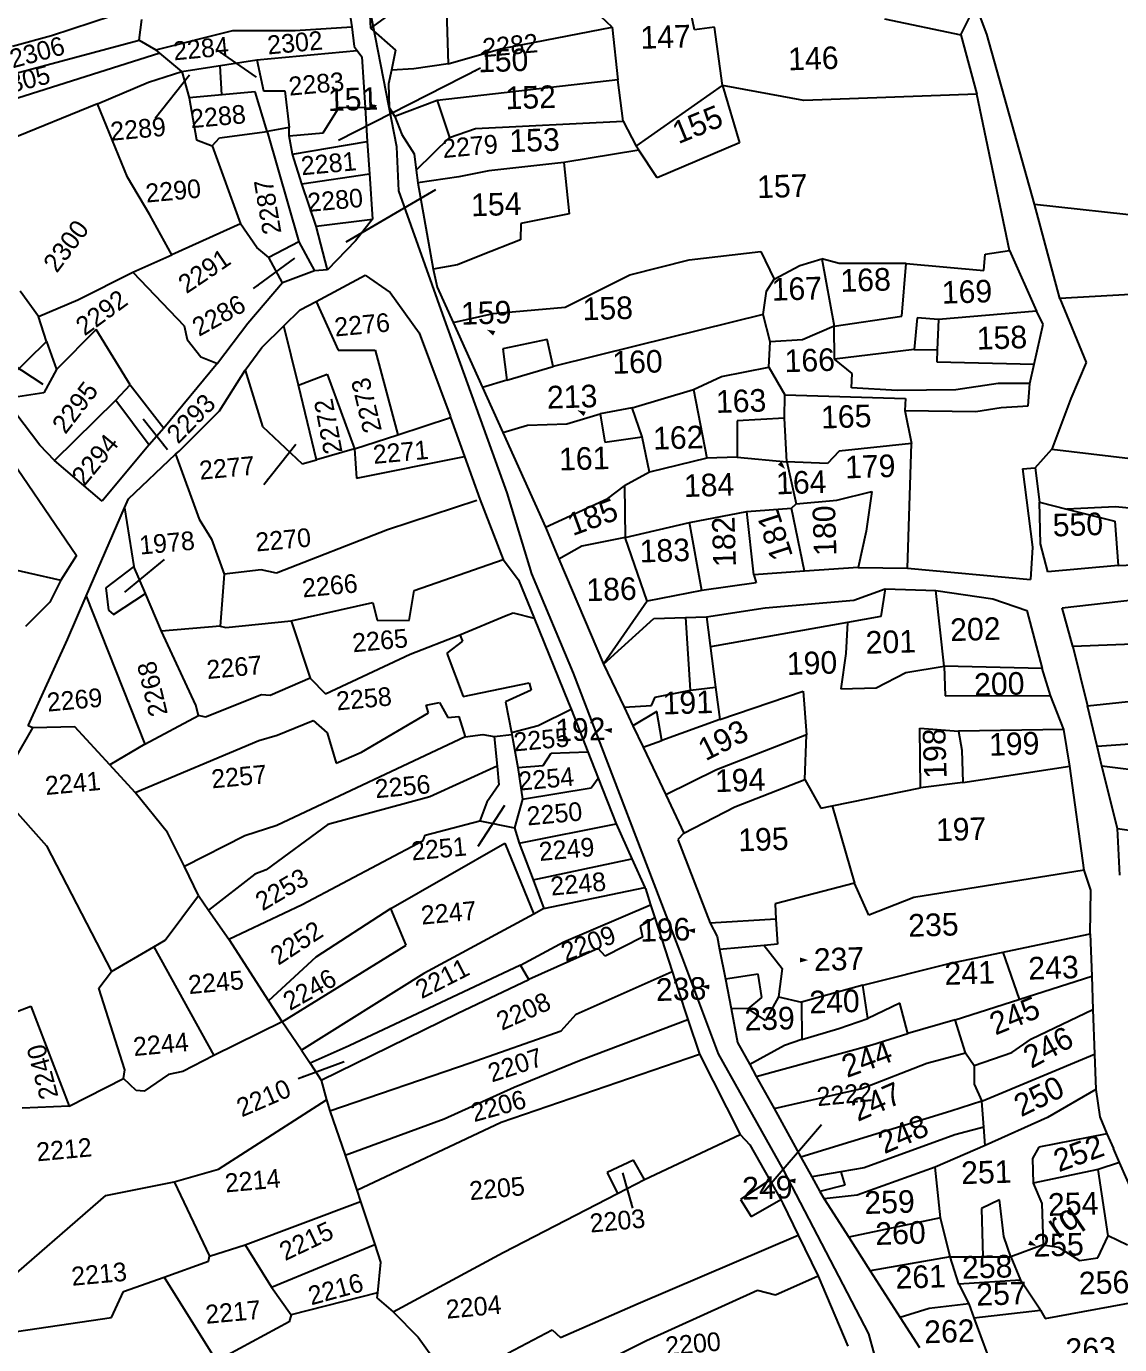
# Model space of a CAD drawing. Header units: metres. Extents: x 277585 to 230369286191, y 2057030 to 115415464409.
# Drawn here: x 278559 to 278988, y 2059135 to 2059651 of the extents above; entities that cross this region are included whole.
import ezdxf
from ezdxf.enums import TextEntityAlignment as Align

# ---------------------------------------------------------------- set-up
doc = ezdxf.new("R2010")
doc.units = ezdxf.units.M
doc.header["$MEASUREMENT"] = 0
for name, color, linetype in [('OFF', 1, 'Continuous'), ('POLY_PARCEL', 6, 'Continuous'), ('POLY_ROAD', 30, 'Continuous'), ('TEXT_MAPOUT', 7, 'Continuous'), ('TEXT_PARCEL', 7, 'Continuous'), ('V_BOUND_LINE', 7, 'Continuous')]:
    doc.layers.add(name, color=color, linetype=linetype)
doc.styles.add('TEXT_MAP', font='', dxfattribs={"height": 1.8})
doc.styles.get('TEXT_MAP').set_extended_font_data('Kruti Dev 050')
doc.dimstyles.get("Standard").update_dxf_attribs({"dimtxt": 0.18, "dimasz": 0.18, "dimexe": 0.18, "dimexo": 0.0625, "dimgap": 0.09, "dimtad": 0, "dimtih": 1, "dimtoh": 1, "dimdec": 4, "dimzin": 0, "dimdsep": 46, "dimtxsty": 'Standard', "dimcen": 0.09, "dimadec": 0, "dimazin": 0, "dimtfac": 1, "dimtdec": 4, "dimtofl": 0, "dimtmove": 0, "dimatfit": 3, "dimfxl": 1, "dimtolj": 1, "dimtzin": 0, "dimarcsym": 0})

msp = doc.modelspace()

# ---------------------------------------------------------------- hatches: boundary and pattern name
h = msp.add_hatch(color=256)
h.paths.add_polyline_path([(278695.92, 2059619.66), (278696.36, 2059620.53), (278693.1, 2059621.09)])
h.paths.add_polyline_path([(278693.1, 2059621.09), (278695.49, 2059618.8), (278695.92, 2059619.66)])
h = msp.add_hatch(color=256)
h.paths.add_polyline_path([(278742.41, 2059531.12), (278742.85, 2059531.99), (278739.58, 2059532.55)])
h.paths.add_polyline_path([(278739.58, 2059532.55), (278741.97, 2059530.26), (278742.41, 2059531.12)])
h = msp.add_hatch(color=256)
h.paths.add_polyline_path([(278777.9, 2059499.55), (278778.34, 2059500.42), (278775.07, 2059500.98)])
h.paths.add_polyline_path([(278775.07, 2059500.98), (278777.46, 2059498.69), (278777.9, 2059499.55)])
h = msp.add_hatch(color=256)
h.paths.add_polyline_path([(278854.33, 2059480.33), (278853.61, 2059479.69), (278856.45, 2059477.98)])
h.paths.add_polyline_path([(278856.45, 2059477.98), (278855.05, 2059480.98), (278854.33, 2059480.33)])
h = msp.add_hatch(color=256)
h.paths.add_polyline_path([(278788.5, 2059375.51), (278788.59, 2059376.47), (278785.35, 2059375.83)])
h.paths.add_polyline_path([(278785.35, 2059375.83), (278788.4, 2059374.54), (278788.5, 2059375.51)])
h = msp.add_hatch(color=256)
h.paths.add_polyline_path([(278821.11, 2059297.02), (278821.21, 2059297.98), (278817.96, 2059297.34)])
h.paths.add_polyline_path([(278817.96, 2059297.34), (278821.01, 2059296.06), (278821.11, 2059297.02)])
h = msp.add_hatch(color=256)
h.paths.add_polyline_path([(278862.31, 2059285.6), (278862.3, 2059284.63), (278865.48, 2059285.56)])
h.paths.add_polyline_path([(278865.48, 2059285.56), (278862.32, 2059286.57), (278862.31, 2059285.6)])
h = msp.add_hatch(color=256)
h.paths.add_polyline_path([(278826.72, 2059275.01), (278826.81, 2059275.97), (278823.56, 2059275.33)])
h.paths.add_polyline_path([(278823.56, 2059275.33), (278826.62, 2059274.05), (278826.72, 2059275.01)])
h = msp.add_hatch(color=256)
h.paths.add_polyline_path([(278860.49, 2059199.02), (278860.58, 2059199.99), (278857.33, 2059199.34)])
h.paths.add_polyline_path([(278857.33, 2059199.34), (278860.39, 2059198.06), (278860.49, 2059199.02)])
h = msp.add_hatch(color=256)
h.paths.add_polyline_path([(278952.06, 2059174.83), (278951.7, 2059173.93), (278954.99, 2059173.63)])
h.paths.add_polyline_path([(278954.99, 2059173.63), (278952.43, 2059175.72), (278952.06, 2059174.83)])

# ---------------------------------------------------------------- linework, layer by layer
at = {"layer": 'OFF'}
for p, q in [((278692.9, 2059670.88), (278693.87, 2059650.64)), ((278949.44, 2059478.05), (278954.51, 2059478.4)), ((278819.38, 2059391.33), (278817.58, 2059419.85)), ((278948.34, 2059270.22), (278941.88, 2059288.73))]:
    msp.add_line(p, q, dxfattribs=at)
at = {"layer": 'POLY_PARCEL'}
for p, q in [((278820.86, 2059650.06), (278816.76, 2059670.23)), ((278723.61, 2059661.76), (278724.37, 2059636.78)), ((278568.82, 2059647.87), (278592.81, 2059655.61)), ((278603.2, 2059645.94), (278604.26, 2059654.04)), ((278788.66, 2059651.05), (278784.17, 2059655.28)), ((278895.39, 2059654.32), (278925.36, 2059648.1)), ((278553.54, 2059643.6), (278568.82, 2059647.87)), ((278609.74, 2059642.18), (278639.97, 2059649.73)), ((278639.97, 2059649.73), (278664.34, 2059649.82)), ((278664.34, 2059649.82), (278686.54, 2059651.16)), ((278744.85, 2059642.57), (278788.66, 2059651.05)), ((278788.66, 2059651.05), (278790.88, 2059630.49)), ((278828.77, 2059651.09), (278820.86, 2059650.06)), ((278831.86, 2059628.17), (278828.77, 2059651.09)), ((278544.25, 2059630.26), (278603.2, 2059645.94)), ((278603.2, 2059645.94), (278609.74, 2059642.18)), ((278724.37, 2059636.78), (278744.85, 2059642.57)), ((278611.31, 2059640.88), (278547.68, 2059620.76)), ((278611.31, 2059640.88), (278609.74, 2059642.18)), ((278619.99, 2059633.68), (278611.31, 2059640.88)), ((278619.99, 2059633.68), (278649.41, 2059638.24)), ((278649.41, 2059638.24), (278688.68, 2059641.94)), ((278649.41, 2059638.24), (278651.99, 2059626.11)), ((278606.91, 2059629.55), (278619.99, 2059633.68)), ((278619.99, 2059633.68), (278622.77, 2059623.39)), ((278634.83, 2059635.98), (278635.45, 2059624.57)), ((278710.93, 2059634.79), (278702.09, 2059634.24)), ((278724.37, 2059636.78), (278710.93, 2059634.79)), ((278586.93, 2059621.05), (278606.91, 2059629.55)), ((278790.88, 2059630.49), (278720.05, 2059622.37)), ((278792.97, 2059614.28), (278790.88, 2059630.49)), ((278798.03, 2059604.52), (278831.86, 2059628.17)), ((278863.8, 2059622.4), (278831.86, 2059628.17)), ((278831.86, 2059628.17), (278838.5, 2059605.76)), ((278648.74, 2059625.81), (278622.77, 2059623.39)), ((278622.77, 2059623.39), (278625.76, 2059606.94)), ((278653.47, 2059610.25), (278648.74, 2059625.81)), ((278651.99, 2059626.11), (278660.36, 2059626.17)), ((278660.36, 2059626.17), (278662.06, 2059611.78)), ((278720.05, 2059622.37), (278703.47, 2059616.09)), ((278720.05, 2059622.37), (278724.86, 2059607.83)), ((278931.63, 2059624.88), (278863.8, 2059622.4)), ((278586.93, 2059621.05), (278552.22, 2059606.91)), ((278598.7, 2059592.32), (278586.93, 2059621.05)), ((278675.35, 2059609.74), (278681.69, 2059619.79)), ((278681.69, 2059619.79), (278691.81, 2059619.62)), ((278662.06, 2059611.78), (278653.47, 2059610.25)), ((278662, 2059608.5), (278662.06, 2059611.78)), ((278724.86, 2059607.83), (278735.08, 2059611.32)), ((278735.08, 2059611.32), (278792.97, 2059614.28)), ((278792.97, 2059614.28), (278798.03, 2059604.52)), ((278625.76, 2059606.94), (278631.8, 2059604.59)), ((278631.8, 2059604.59), (278634.78, 2059607.78)), ((278634.78, 2059607.78), (278653.47, 2059610.25)), ((278653.47, 2059610.25), (278665.87, 2059567.03)), ((278662, 2059608.5), (278675.35, 2059609.74)), ((278663.4, 2059601.35), (278662, 2059608.5)), ((278663.4, 2059601.35), (278692.67, 2059606.25)), ((278724.86, 2059607.83), (278711.82, 2059595.06)), ((278631.8, 2059604.59), (278643.02, 2059573.99)), ((278667.03, 2059589.69), (278663.4, 2059601.35)), ((278799.15, 2059602.84), (278769.64, 2059598.09)), ((278799.15, 2059602.84), (278798.03, 2059604.52)), ((278806.35, 2059592.07), (278799.15, 2059602.84)), ((278838.5, 2059605.76), (278806.35, 2059592.07)), ((278769.64, 2059598.09), (278740.35, 2059594.81)), ((278769.64, 2059598.09), (278771.84, 2059577.92)), ((278607.36, 2059577.49), (278598.7, 2059592.32)), ((278667.03, 2059589.69), (278693.49, 2059593.59)), ((278728.51, 2059592.47), (278712.45, 2059590.06)), ((278740.35, 2059594.81), (278728.51, 2059592.47)), ((278672.58, 2059573.11), (278667.03, 2059589.69)), ((278954.23, 2059581.73), (279056.23, 2059570.57)), ((278616.09, 2059561.93), (278607.36, 2059577.49)), ((278672.58, 2059573.11), (278694.65, 2059575.8)), ((278771.84, 2059577.92), (278752.9, 2059574.17)), ((278643.02, 2059573.99), (278616.09, 2059561.93)), ((278649.34, 2059564.76), (278643.02, 2059573.99)), ((278677.06, 2059556.04), (278672.58, 2059573.11)), ((278752.9, 2059574.17), (278752.69, 2059567.81)), ((278665.87, 2059567.03), (278654.07, 2059560.84)), ((278665.87, 2059567.03), (278671.92, 2059555.56)), ((278752.69, 2059567.81), (278737.39, 2059561.79)), ((278600.72, 2059555.05), (278616.09, 2059561.93)), ((278654.07, 2059560.84), (278649.34, 2059564.76)), ((278659.4, 2059550.94), (278654.07, 2059560.84)), ((278737.39, 2059561.79), (278727.98, 2059557.93)), ((278795.61, 2059554.05), (278818.86, 2059559.92)), ((278818.86, 2059559.92), (278846.95, 2059563.16)), ((278846.95, 2059563.16), (278852.17, 2059552.32)), ((278862.21, 2059557.67), (278870.86, 2059560.32)), ((278877.67, 2059558.54), (278870.86, 2059560.32)), ((278870.86, 2059560.32), (278875.64, 2059533.88)), ((278934.28, 2059555.8), (278934.88, 2059562.16)), ((278934.88, 2059562.16), (278944.36, 2059563.64)), ((278579.16, 2059544.31), (278600.72, 2059555.05)), ((278600.72, 2059555.05), (278620.87, 2059534.01)), ((278727.98, 2059557.93), (278718.48, 2059556.23)), ((278852.17, 2059552.32), (278862.21, 2059557.67)), ((278903.88, 2059558.55), (278877.67, 2059558.54)), ((278902.13, 2059537.86), (278903.88, 2059558.55)), ((278903.88, 2059558.55), (278934.28, 2059555.8)), ((278770.25, 2059541.42), (278795.61, 2059554.05)), ((278849.15, 2059547.63), (278852.17, 2059552.32)), ((278563.75, 2059537.78), (278556.64, 2059547.67)), ((278563.75, 2059537.78), (278579.16, 2059544.31)), ((278847.84, 2059538.47), (278849.15, 2059547.63)), ((278991.85, 2059546.37), (278964.1, 2059544.73)), ((278672.56, 2059543.63), (278681.18, 2059524.59)), ((278742.06, 2059538.92), (278770.25, 2059541.42)), ((278955.02, 2059539.76), (278916.6, 2059536.6)), ((278566.86, 2059527.89), (278563.75, 2059537.78)), ((278620.87, 2059534.01), (278622.1, 2059528.67)), ((278665.73, 2059510.79), (278659.97, 2059534.03)), ((278726.34, 2059535.35), (278742.06, 2059538.92)), ((278847.84, 2059538.47), (278798.18, 2059526.23)), ((278850.55, 2059527.84), (278847.84, 2059538.47)), ((278875.64, 2059533.88), (278863.23, 2059528.62)), ((278875.64, 2059533.88), (278902.13, 2059537.86)), ((278875.77, 2059521.07), (278875.64, 2059533.88)), ((278908.24, 2059537.14), (278907.03, 2059524.8)), ((278916.6, 2059536.6), (278908.24, 2059537.14)), ((278916.6, 2059536.6), (278916.11, 2059524.69)), ((278586.43, 2059532.62), (278570.78, 2059516.98)), ((278599.73, 2059510.94), (278586.43, 2059532.62)), ((278622.1, 2059528.67), (278627.46, 2059521.89)), ((278763.16, 2059528.73), (278745.8, 2059525.03)), ((278765.47, 2059518.09), (278763.16, 2059528.73)), ((278552.52, 2059513.82), (278566.86, 2059527.89)), ((278566.86, 2059527.89), (278570.78, 2059516.98)), ((278681.18, 2059524.59), (278695.75, 2059524.49)), ((278695.75, 2059524.49), (278704.59, 2059491.4)), ((278745.8, 2059525.03), (278747.36, 2059512.77)), ((278798.18, 2059526.23), (278765.47, 2059518.09)), ((278850.06, 2059517.9), (278850.55, 2059527.84)), ((278863.23, 2059528.62), (278850.55, 2059527.84)), ((278907.03, 2059524.8), (278875.77, 2059521.07)), ((278907.03, 2059524.8), (278916.11, 2059524.69)), ((278916.11, 2059524.69), (278915.92, 2059519.92)), ((278627.46, 2059521.89), (278633.88, 2059519.29)), ((278882.7, 2059515.33), (278875.77, 2059521.07)), ((278915.92, 2059519.92), (278954.06, 2059519.1)), ((278570.78, 2059516.98), (278565.82, 2059507.78)), ((278644.83, 2059516.75), (278651.59, 2059494.56)), ((278665.73, 2059510.79), (278676.97, 2059515.11)), ((278676.97, 2059515.11), (278687.7, 2059485.92)), ((278747.36, 2059512.77), (278765.47, 2059518.09)), ((278820.55, 2059509.06), (278831.51, 2059514.16)), ((278831.51, 2059514.16), (278850.06, 2059517.9)), ((278850.06, 2059517.9), (278856.35, 2059506.98)), ((278882.47, 2059509.77), (278882.7, 2059515.33)), ((278594.1, 2059504.96), (278599.73, 2059510.94)), ((278599.73, 2059510.94), (278612.9, 2059493.96)), ((278672.81, 2059481.62), (278665.73, 2059510.79)), ((278747.36, 2059512.77), (278737.82, 2059509.89)), ((278796.54, 2059501.98), (278820.55, 2059509.06)), ((278820.55, 2059509.06), (278825.74, 2059482.24)), ((278900.38, 2059508.73), (278882.47, 2059509.77)), ((278923.4, 2059509.04), (278900.38, 2059508.73)), ((278940, 2059511.53), (278923.4, 2059509.04)), ((278952.31, 2059511.51), (278940, 2059511.53)), ((278565.82, 2059507.78), (278553.98, 2059505.95)), ((278570.03, 2059481.34), (278594.1, 2059504.96)), ((278594.1, 2059504.96), (278607.16, 2059487.47)), ((278856.23, 2059497.85), (278856.35, 2059506.98)), ((278856.35, 2059506.98), (278903.65, 2059505.65)), ((278903.65, 2059505.65), (278903.4, 2059500.88)), ((278704.59, 2059491.4), (278725.32, 2059498.11)), ((278770.92, 2059495.64), (278783.9, 2059499.61)), ((278796.54, 2059501.98), (278783.9, 2059499.61)), ((278783.9, 2059499.61), (278785.83, 2059488.55)), ((278800.46, 2059490.59), (278796.54, 2059501.98)), ((278856.23, 2059497.85), (278837.6, 2059496.88)), ((278857.15, 2059480.82), (278856.23, 2059497.85)), ((278651.59, 2059494.56), (278667.14, 2059480)), ((278745.78, 2059492.23), (278755.45, 2059495.16)), ((278755.45, 2059495.16), (278770.92, 2059495.64)), ((278837.6, 2059496.88), (278837.64, 2059482.6)), ((278687.7, 2059485.92), (278704.59, 2059491.4)), ((278785.83, 2059488.55), (278800.46, 2059490.59)), ((278803.27, 2059476.79), (278800.46, 2059490.59)), ((278906, 2059487.99), (278877.67, 2059485.02)), ((278617.53, 2059483.73), (278626.71, 2059458.29)), ((278687.7, 2059485.92), (278672.81, 2059481.62)), ((278687.7, 2059485.92), (278688.41, 2059474.34)), ((278688.41, 2059474.34), (278730.77, 2059482.89)), ((278825.74, 2059482.24), (278803.27, 2059476.79)), ((278837.64, 2059482.6), (278825.74, 2059482.24)), ((278837.64, 2059482.6), (278857.15, 2059480.82)), ((278877.67, 2059485.02), (278873.06, 2059480.11)), ((278961.03, 2059485.75), (279040.08, 2059476.21)), ((278667.14, 2059480), (278672.81, 2059481.62)), ((278857.15, 2059480.82), (278860.83, 2059464.26)), ((278873.06, 2059480.11), (278857.15, 2059480.82)), ((278803.27, 2059476.79), (278793.51, 2059471.33)), ((278786.91, 2059466.37), (278793.51, 2059471.33)), ((278793.51, 2059471.33), (278793.73, 2059451.1)), ((278876.69, 2059465.74), (278890.47, 2059469.14)), ((278890.47, 2059469.14), (278888.16, 2059453.59)), ((278597.49, 2059462.79), (278601.12, 2059439.72)), ((278735.62, 2059465.58), (278700.63, 2059454.12)), ((278762.48, 2059455.17), (278786.91, 2059466.37)), ((278841.47, 2059461.29), (278858.9, 2059462.62)), ((278858.9, 2059462.62), (278860.83, 2059464.26)), ((278864.02, 2059437.94), (278858.9, 2059462.62)), ((278860.83, 2059464.26), (278876.69, 2059465.74)), ((278956.11, 2059464.96), (278966.86, 2059462.27)), ((278985.95, 2059463.1), (278966.86, 2059462.27)), ((278966.86, 2059462.27), (278985.72, 2059457.53)), ((279041.71, 2059457.66), (278985.95, 2059463.1)), ((278626.71, 2059458.29), (278631.58, 2059450.46)), ((278793.73, 2059451.1), (278818.96, 2059457.03)), ((278818.96, 2059457.03), (278841.47, 2059461.29)), ((278823.74, 2059430.35), (278818.96, 2059457.03)), ((278844.2, 2059436.53), (278841.47, 2059461.29)), ((278985.72, 2059457.53), (278987.05, 2059440.11)), ((278700.63, 2059454.12), (278657.12, 2059437.17)), ((278888.16, 2059453.59), (278885.02, 2059439.37)), ((278518.65, 2059446.52), (278572.59, 2059434.41)), ((278631.58, 2059450.46), (278636.52, 2059436.79)), ((278776.75, 2059447.8), (278767.8, 2059442.64)), ((278793.73, 2059451.1), (278776.75, 2059447.8)), ((278802.43, 2059426.13), (278793.73, 2059451.1)), ((278711.04, 2059430.31), (278745.88, 2059442.45)), ((278601.12, 2059439.72), (278590.2, 2059431.39)), ((278605.67, 2059429.14), (278601.12, 2059439.72)), ((278636.52, 2059436.79), (278635, 2059416.43)), ((278651.06, 2059438.45), (278636.52, 2059436.79)), ((278657.12, 2059437.17), (278651.06, 2059438.45)), ((278590.2, 2059431.39), (278591.25, 2059422.72)), ((278895.6, 2059430.97), (278893.94, 2059420.2)), ((278582.51, 2059428.1), (278605.41, 2059370.19)), ((278593.12, 2059420.94), (278605.67, 2059429.14)), ((278612.01, 2059414.42), (278605.67, 2059429.14)), ((278662.84, 2059418.53), (278694.87, 2059425.73)), ((278694.87, 2059425.73), (278696.55, 2059418.72)), ((278709.05, 2059418.66), (278711.04, 2059430.31)), ((278918.76, 2059400.72), (278915.47, 2059430.38)), ((278915.47, 2059430.38), (278915.47, 2059430.38)), ((278591.25, 2059422.72), (278593.12, 2059420.94)), ((278728.99, 2059413.05), (278747.05, 2059420.58)), ((278747.05, 2059420.58), (278749.89, 2059421.58)), ((278749.89, 2059421.58), (278758.12, 2059419.49)), ((278893.94, 2059420.2), (278880.91, 2059417.82)), ((278635, 2059416.43), (278612.01, 2059414.42)), ((278635, 2059416.43), (278637.24, 2059415.91)), ((278637.24, 2059415.91), (278662.84, 2059418.53)), ((278662.84, 2059418.53), (278670.29, 2059396.08)), ((278696.55, 2059418.72), (278709.05, 2059418.66)), ((278825.64, 2059420.09), (278829.21, 2059392.5)), ((278880.91, 2059417.82), (278827.16, 2059408.36)), ((278880.91, 2059417.82), (278880.27, 2059405.66)), ((278625.44, 2059385.46), (278612.01, 2059414.42)), ((278709.47, 2059405.39), (278728.99, 2059413.05)), ((278729.96, 2059410.46), (278723.82, 2059405.75)), ((278728.99, 2059413.05), (278729.96, 2059410.46)), ((279037.72, 2059411.17), (278969.17, 2059408.41)), ((278676.3, 2059389.87), (278709.47, 2059405.39)), ((278723.82, 2059405.75), (278730.27, 2059388.81)), ((278880.27, 2059405.66), (278878.3, 2059391.78)), ((278903.75, 2059398.28), (278918.76, 2059400.72)), ((278918.76, 2059400.72), (278919.22, 2059389.12)), ((278957.15, 2059399.79), (278918.76, 2059400.72)), ((278670.29, 2059396.08), (278654.59, 2059389.26)), ((278670.29, 2059396.08), (278676.3, 2059389.87)), ((278892.11, 2059392.29), (278903.75, 2059398.28)), ((278651.17, 2059389.43), (278629.3, 2059380.7)), ((278654.59, 2059389.26), (278651.17, 2059389.43)), ((278730.27, 2059388.81), (278756.1, 2059394.14)), ((278756.85, 2059391.28), (278746.8, 2059386.69)), ((278756.1, 2059394.14), (278756.85, 2059391.28)), ((278805.56, 2059388.53), (278819.38, 2059391.33)), ((278819.38, 2059391.33), (278829.21, 2059392.5)), ((278829.21, 2059392.5), (278830.85, 2059379.78)), ((278830.85, 2059379.78), (278863.52, 2059390.87)), ((278863.52, 2059390.87), (278864.83, 2059373.85)), ((278878.3, 2059391.78), (278892.11, 2059392.29)), ((278919.22, 2059389.12), (278960.45, 2059389.24)), ((278975.04, 2059385.18), (279028.08, 2059390.77)), ((278626.54, 2059381.42), (278625.44, 2059385.46)), ((278715.69, 2059385.47), (278720.96, 2059386.45)), ((278716.71, 2059382.4), (278715.69, 2059385.47)), ((278720.96, 2059386.45), (278724.18, 2059380.66)), ((278746.8, 2059386.69), (278749.13, 2059374.73)), ((278793.29, 2059384.64), (278804.07, 2059385.31)), ((278804.07, 2059385.31), (278805.56, 2059388.53)), ((278605.41, 2059370.19), (278626.54, 2059381.42)), ((278629.3, 2059380.7), (278626.54, 2059381.42)), ((278657.3, 2059373.69), (278671.4, 2059379.39)), ((278671.4, 2059379.39), (278676.97, 2059374.55)), ((278690.35, 2059367.03), (278716.71, 2059382.4)), ((278724.18, 2059380.66), (278728.53, 2059381.06)), ((278728.53, 2059381.06), (278730.99, 2059373.01)), ((278759.61, 2059377.41), (278772.55, 2059383.91)), ((278806.13, 2059382.99), (278796.77, 2059377.32)), ((278808.07, 2059371.54), (278806.13, 2059382.99)), ((278830.85, 2059379.78), (278808.07, 2059371.54)), ((278577.97, 2059376.89), (278561.53, 2059376.55)), ((278591.67, 2059362.06), (278577.97, 2059376.89)), ((278676.97, 2059374.55), (278680.51, 2059362.7)), ((278730.99, 2059373.01), (278737.97, 2059373.9)), ((278737.97, 2059373.9), (278742.44, 2059373.1)), ((278742.44, 2059373.1), (278749.26, 2059374.01)), ((278749.13, 2059374.73), (278759.61, 2059377.41)), ((278749.13, 2059374.73), (278749.26, 2059374.01)), ((278749.26, 2059374.01), (278751.62, 2059361.07)), ((278864.83, 2059373.85), (278829.52, 2059360.07)), ((278864.18, 2059356.37), (278864.83, 2059373.85)), ((278909.55, 2059353), (278909.23, 2059376.4)), ((278909.23, 2059376.4), (278924.36, 2059375.27)), ((278965.67, 2059375.87), (278924.36, 2059375.27)), ((278924.36, 2059375.27), (278925.78, 2059367.78)), ((278605.41, 2059370.19), (278591.67, 2059362.06)), ((278601.72, 2059351.18), (278650.19, 2059371.57)), ((278650.19, 2059371.57), (278657.3, 2059373.69)), ((278730.99, 2059373.01), (278657.18, 2059338.35)), ((278742.44, 2059373.1), (278743.54, 2059361.48)), ((278800.74, 2059369), (278808.07, 2059371.54)), ((278978.7, 2059369.42), (278993.45, 2059370.4)), ((278680.51, 2059362.7), (278690.35, 2059367.03)), ((278761.55, 2059361.75), (278764.75, 2059366.68)), ((278764.75, 2059366.68), (278779.13, 2059367.2)), ((278925.78, 2059367.78), (278926.17, 2059355.09)), ((278601.72, 2059351.18), (278591.67, 2059362.06)), ((278743.54, 2059361.48), (278717.13, 2059349.52)), ((278743.54, 2059361.48), (278744.23, 2059354.24)), ((278751.62, 2059361.07), (278761.55, 2059361.75)), ((278751.62, 2059361.07), (278753.52, 2059348.58)), ((278829.52, 2059360.07), (278809.65, 2059350.29)), ((278926.17, 2059355.09), (278968.06, 2059361.53)), ((279048.29, 2059353.3), (278980.65, 2059361.54)), ((278744.23, 2059354.24), (278739.5, 2059347.46)), ((278780.41, 2059353.03), (278783.2, 2059356.84)), ((278836.71, 2059345.61), (278864.18, 2059356.37)), ((278864.18, 2059356.37), (278870.48, 2059345.05)), ((278926.17, 2059355.09), (278909.55, 2059353)), ((278614.39, 2059335.55), (278601.72, 2059351.18)), ((278717.13, 2059349.52), (278677.18, 2059338.73)), ((278753.52, 2059348.58), (278750.42, 2059337.33)), ((278753.52, 2059348.58), (278780.41, 2059353.03)), ((278874.95, 2059345.96), (278909.55, 2059353)), ((278552.42, 2059346.59), (278566.85, 2059330.39)), ((278739.5, 2059347.46), (278736.77, 2059340.14)), ((278816.78, 2059335.33), (278836.71, 2059345.61)), ((278870.48, 2059345.05), (278874.95, 2059345.96)), ((278874.95, 2059345.96), (278883.69, 2059315.7)), ((278657.18, 2059338.35), (278644.65, 2059334.26)), ((278677.18, 2059338.73), (278653, 2059320.88)), ((278715.36, 2059334.49), (278736.77, 2059340.14)), ((278736.77, 2059340.14), (278750.42, 2059337.33)), ((278752.19, 2059331.4), (278790.26, 2059338.89)), ((278620.99, 2059322.28), (278614.39, 2059335.55)), ((278644.65, 2059334.26), (278620.99, 2059322.28)), ((278667.18, 2059307.34), (278714.57, 2059332.47)), ((278714.57, 2059332.47), (278715.36, 2059334.49)), ((278750.42, 2059337.33), (278752.19, 2059331.4)), ((278986.68, 2059337.1), (279049.3, 2059328.31)), ((278566.85, 2059330.39), (278592.4, 2059281.12)), ((278701.91, 2059305.73), (278746.61, 2059331.31)), ((278746.61, 2059331.31), (278757.91, 2059303.6)), ((278752.19, 2059331.4), (278757.65, 2059316.97)), ((278626.44, 2059310.85), (278620.99, 2059322.28)), ((278757.65, 2059316.97), (278796.41, 2059325.29)), ((278648.52, 2059319.25), (278630.46, 2059305.11)), ((278653, 2059320.88), (278648.52, 2059319.25)), ((278757.65, 2059316.97), (278761.9, 2059305.75)), ((278973.68, 2059320.83), (278906.9, 2059310.06)), ((278761.9, 2059305.75), (278801.5, 2059314.04)), ((278883.69, 2059315.7), (278852.57, 2059307.6)), ((278889.24, 2059303.17), (278883.69, 2059315.7)), ((278613.45, 2059293.31), (278626.44, 2059310.85)), ((278626.44, 2059310.85), (278630.46, 2059305.11)), ((278638.43, 2059293.73), (278667.18, 2059307.34)), ((278769.72, 2059292.69), (278803.73, 2059307.24)), ((278852.57, 2059307.6), (278852.75, 2059301.65)), ((278906.9, 2059310.06), (278889.24, 2059303.17)), ((278630.46, 2059305.11), (278638.43, 2059293.73)), ((278701.91, 2059305.73), (278672.48, 2059286.66)), ((278707.87, 2059291.42), (278701.91, 2059305.73)), ((278757.91, 2059303.6), (278714.8, 2059280.35)), ((278761.9, 2059305.75), (278757.91, 2059303.6)), ((278805.37, 2059302.15), (278799.61, 2059298.89)), ((278852.75, 2059301.65), (278827.11, 2059300.09)), ((278852.75, 2059301.65), (278853.45, 2059291.76)), ((278799.61, 2059298.89), (278800.5, 2059294.59)), ((278608.98, 2059290.72), (278613.45, 2059293.31)), ((278638.43, 2059293.73), (278653.9, 2059269.63)), ((278659.24, 2059261.31), (278707.87, 2059291.42)), ((278752.77, 2059283.56), (278769.72, 2059292.69)), ((278800.5, 2059294.59), (278785.84, 2059287.13)), ((278848.23, 2059291.29), (278830.75, 2059289.72)), ((278853.45, 2059291.76), (278848.23, 2059291.29)), ((278848.23, 2059291.29), (278855.33, 2059282.29)), ((278920.79, 2059284.29), (278976.03, 2059295.91)), ((278592.4, 2059281.12), (278608.98, 2059290.72)), ((278608.98, 2059290.72), (278632.52, 2059248.13)), ((278672.48, 2059286.66), (278653.9, 2059269.63)), ((278783.13, 2059290.04), (278755.97, 2059278.01)), ((278785.84, 2059287.13), (278783.13, 2059290.04)), ((278587.48, 2059274.57), (278592.4, 2059281.12)), ((278752.77, 2059283.56), (278685.51, 2059251.96)), ((278755.97, 2059278.01), (278752.77, 2059283.56)), ((278774.58, 2059264.31), (278812.11, 2059281.15)), ((278855.33, 2059282.29), (278853.89, 2059271.12)), ((278886.9, 2059275.72), (278920.79, 2059284.29)), ((278714.8, 2059280.35), (278666.89, 2059250.3)), ((278728.2, 2059264.71), (278755.97, 2059278.01)), ((278845.87, 2059280.02), (278833.01, 2059278.08)), ((278847.34, 2059270.93), (278845.87, 2059280.02)), ((278886.9, 2059275.72), (278862.88, 2059269.03)), ((278888.89, 2059262.68), (278886.9, 2059275.72)), ((278923.06, 2059262.14), (278976.65, 2059279.26)), ((278597.56, 2059242.6), (278587.48, 2059274.57)), ((278841.91, 2059266.4), (278847.34, 2059270.93)), ((278853.89, 2059271.12), (278848.8, 2059261.85)), ((278853.89, 2059271.12), (278862.88, 2059269.03)), ((278546.26, 2059261.95), (278560.78, 2059267.56)), ((278560.78, 2059267.56), (278575.78, 2059228.39)), ((278653.9, 2059269.63), (278659.24, 2059261.31)), ((278841.91, 2059266.4), (278835.25, 2059266.56)), ((278848.8, 2059261.85), (278841.91, 2059266.4)), ((278862.88, 2059269.03), (278862.95, 2059254.47)), ((278901.41, 2059268.62), (278888.89, 2059262.68)), ((278904.55, 2059256.81), (278901.41, 2059268.62)), ((278953.07, 2059254.73), (278977.13, 2059266.18)), ((278659.24, 2059261.31), (278632.52, 2059248.13)), ((278666.89, 2059250.3), (278659.24, 2059261.31)), ((278674.57, 2059238.51), (278728.2, 2059264.71)), ((278768.6, 2059257.91), (278774.58, 2059264.31)), ((278776.49, 2059246.46), (278818.3, 2059262.33)), ((278877.49, 2059258.76), (278888.89, 2059262.68)), ((278923.06, 2059262.14), (278904.55, 2059256.81)), ((278927.21, 2059249.28), (278923.06, 2059262.14)), ((278732.96, 2059245.33), (278768.6, 2059257.91)), ((278862.95, 2059254.47), (278877.49, 2059258.76)), ((278890.39, 2059252.41), (278904.55, 2059256.81)), ((278666.89, 2059250.3), (278670.26, 2059245.14)), ((278685.51, 2059251.96), (278670.26, 2059245.14)), ((278856.25, 2059252.16), (278842.59, 2059244.59)), ((278845.16, 2059239.94), (278890.39, 2059252.41)), ((278862.95, 2059254.47), (278856.25, 2059252.16)), ((278945.29, 2059249.33), (278953.07, 2059254.73)), ((278632.52, 2059248.13), (278620.33, 2059241.89)), ((278670.26, 2059245.14), (278674.57, 2059238.51)), ((278677.91, 2059226.56), (278732.96, 2059245.33)), ((278745.12, 2059222.1), (278822.84, 2059248.71)), ((278750.19, 2059235.73), (278776.49, 2059246.46)), ((278886.55, 2059235.23), (278912.06, 2059245.14)), ((278912.06, 2059245.14), (278927.21, 2059249.28)), ((278927.21, 2059249.28), (278930.61, 2059244.32)), ((278930.61, 2059244.32), (278945.29, 2059249.33)), ((278933.56, 2059230.32), (278977.78, 2059248.75)), ((278597.03, 2059239.15), (278597.56, 2059242.6)), ((278614.75, 2059240.8), (278605.15, 2059234.23)), ((278620.33, 2059241.89), (278614.75, 2059240.8)), ((278930.61, 2059244.32), (278930.58, 2059236.98)), ((278575.78, 2059228.39), (278597.03, 2059239.15)), ((278602, 2059234.51), (278597.03, 2059239.15)), ((278605.15, 2059234.23), (278602, 2059234.51)), ((278674.57, 2059238.51), (278676.71, 2059230.84)), ((278722.81, 2059223.43), (278750.19, 2059235.73)), ((278852.12, 2059227.38), (278886.55, 2059235.23)), ((278930.58, 2059236.98), (278933.56, 2059230.32)), ((278978.29, 2059234.87), (278959.27, 2059223.83)), ((278634.37, 2059203.66), (278676.71, 2059230.84)), ((278676.71, 2059230.84), (278677.91, 2059226.56)), ((278933.56, 2059230.32), (278921.37, 2059226.38)), ((278934.34, 2059220.09), (278933.56, 2059230.32)), ((278575.78, 2059228.39), (278557.42, 2059227.53)), ((278677.91, 2059226.56), (278683.92, 2059209.09)), ((278921.37, 2059226.38), (278862.63, 2059208.41)), ((278683.92, 2059209.09), (278722.81, 2059223.43)), ((278688.61, 2059195.39), (278745.12, 2059222.1)), ((278934.34, 2059220.09), (278923.01, 2059217.06)), ((278934.89, 2059212.9), (278934.34, 2059220.09)), ((278959.27, 2059223.83), (278934.89, 2059212.9)), ((278801.34, 2059199.54), (278838.79, 2059217.17)), ((278923.01, 2059217.06), (278887.48, 2059204.21)), ((278982.55, 2059217.46), (278955.91, 2059212.3)), ((278683.92, 2059209.09), (278688.61, 2059195.39)), ((278934.89, 2059212.9), (278915.3, 2059204.49)), ((278955.91, 2059212.3), (278953.36, 2059207.89)), ((278616.96, 2059198.63), (278634.37, 2059203.66)), ((278796.97, 2059207.17), (278786.7, 2059202.31)), ((278801.34, 2059199.54), (278796.97, 2059207.17)), ((278887.48, 2059204.21), (278878.26, 2059202.59)), ((278915.3, 2059204.49), (278884.72, 2059193.45)), ((278917.35, 2059184.63), (278915.3, 2059204.49)), ((278953.36, 2059207.89), (278953.64, 2059198.16)), ((278979.19, 2059203.56), (278953.64, 2059198.16)), ((278987.52, 2059206.22), (278979.19, 2059203.56)), ((278983.06, 2059177.52), (278979.19, 2059203.56)), ((278590.21, 2059193.3), (278616.96, 2059198.63)), ((278616.96, 2059198.63), (278630.74, 2059169.56)), ((278786.7, 2059202.31), (278790.8, 2059194.1)), ((278790.8, 2059194.1), (278801.34, 2059199.54)), ((278850.45, 2059199.3), (278838.91, 2059191.73)), ((278878.26, 2059202.59), (278866.96, 2059200.59)), ((278878.26, 2059202.59), (278879.85, 2059197.38)), ((278953.64, 2059198.16), (278957.06, 2059190.18)), ((278542.41, 2059151.97), (278590.21, 2059193.3)), ((278688.61, 2059195.39), (278690.06, 2059190.98)), ((278745.98, 2059170.99), (278790.8, 2059194.1)), ((278879.85, 2059197.38), (278870.08, 2059194.95)), ((278884.72, 2059193.45), (278871.7, 2059192.04)), ((278644.8, 2059173.99), (278690.06, 2059190.98)), ((278690.06, 2059190.98), (278695.55, 2059174.18)), ((278838.91, 2059191.73), (278843.19, 2059185.07)), ((278843.19, 2059185.07), (278854.72, 2059191.7)), ((278940.54, 2059191.69), (278933.42, 2059188.3)), ((278933.42, 2059188.3), (278934.01, 2059169.25)), ((278942.14, 2059177.3), (278940.54, 2059191.69)), ((278957.06, 2059190.18), (278957.55, 2059174.02)), ((278917.35, 2059184.63), (278881.38, 2059176.95)), ((278921.13, 2059169.3), (278917.35, 2059184.63)), ((278798.83, 2059150.97), (278861.59, 2059177.83)), ((278979.09, 2059168.9), (278983.06, 2059177.52)), ((278990.65, 2059173.82), (278983.06, 2059177.52)), ((278630.74, 2059169.56), (278644.8, 2059173.99)), ((278644.8, 2059173.99), (278655.14, 2059157.37)), ((278655.14, 2059157.37), (278695.55, 2059174.18)), ((278695.55, 2059174.18), (278697.82, 2059167.23)), ((278944.98, 2059169.3), (278942.14, 2059177.3)), ((278957.55, 2059174.02), (278944.98, 2059169.3)), ((278957.55, 2059174.02), (278963.65, 2059173.05)), ((278963.65, 2059173.05), (278971.9, 2059167.82)), ((278613.05, 2059161.39), (278630.36, 2059167.54)), ((278630.36, 2059167.54), (278630.74, 2059169.56)), ((278697.82, 2059167.23), (278696.64, 2059155.19)), ((278702.8, 2059147.72), (278745.98, 2059170.99)), ((278921.13, 2059169.3), (278889.8, 2059163.82)), ((278921.13, 2059169.3), (278934.01, 2059169.25)), ((278924.51, 2059158.57), (278921.13, 2059169.3)), ((278934.01, 2059169.25), (278944.98, 2059169.3)), ((278944.98, 2059169.3), (278948.73, 2059160.18)), ((278971.9, 2059167.82), (278979.09, 2059168.9)), ((278597.12, 2059155.65), (278613.05, 2059161.39)), ((278613.05, 2059161.39), (278631.74, 2059131.36)), ((278655.14, 2059157.37), (278662.79, 2059146.54)), ((278869.43, 2059161.76), (278852.64, 2059154.27)), ((278948.73, 2059160.18), (278924.51, 2059158.57)), ((278924.51, 2059158.57), (278928.5, 2059150.89)), ((278956.52, 2059148.4), (278948.73, 2059160.18)), ((278592.39, 2059145.57), (278597.12, 2059155.65)), ((278696.64, 2059155.19), (278662.79, 2059146.54)), ((278696.64, 2059155.19), (278696.44, 2059153.22)), ((278696.44, 2059153.22), (278702.8, 2059147.72)), ((278845.65, 2059156.06), (278802.14, 2059136.41)), ((278852.64, 2059154.27), (278845.65, 2059156.06)), ((278958.44, 2059145.17), (279007.98, 2059154.31)), ((278662.79, 2059146.54), (278662.07, 2059143.79)), ((278702.8, 2059147.72), (278712.54, 2059137.81)), ((278768.38, 2059137.65), (278798.83, 2059150.97)), ((278912.95, 2059149.11), (278901.51, 2059145.57)), ((278928.5, 2059150.89), (278912.95, 2059149.11)), ((278928.5, 2059150.89), (278930.4, 2059145.46)), ((278930.4, 2059145.46), (278956.52, 2059148.4)), ((278956.52, 2059148.4), (278958.44, 2059145.17)), ((278545.92, 2059138.69), (278592.39, 2059145.57)), ((278662.07, 2059143.79), (278633.06, 2059128.17)), ((278930.4, 2059145.46), (278938.59, 2059123.19)), ((278712.54, 2059137.81), (278724.29, 2059121.61)), ((278747.74, 2059131.59), (278765.16, 2059140.76)), ((278765.16, 2059140.76), (278768.38, 2059137.65)), ((278802.14, 2059136.41), (278778.14, 2059124.43))]:
    msp.add_line(p, q, dxfattribs=at)
at = {"layer": 'POLY_ROAD'}
for p, q in [((278704.26, 2059604.24), (278688.07, 2059687.04)), ((278710.08, 2059662.54), (278693.87, 2059650.64)), ((278686.09, 2059654.56), (278686.54, 2059651.16)), ((278925.36, 2059648.1), (278928.89, 2059655.12)), ((278935.47, 2059648.39), (278932.54, 2059656.34)), ((278686.54, 2059651.16), (278687.55, 2059643.48)), ((278925.36, 2059648.1), (278925.36, 2059648.1)), ((278925.36, 2059648.1), (278931.63, 2059624.88)), ((278954.23, 2059581.73), (278935.47, 2059648.39)), ((278687.55, 2059643.48), (278688.68, 2059641.94)), ((278688.68, 2059641.94), (278690.52, 2059639.44)), ((278690.52, 2059639.44), (278691.81, 2059619.62)), ((278944.36, 2059563.64), (278931.63, 2059624.88)), ((278691.81, 2059619.62), (278692.67, 2059606.25)), ((278692.67, 2059606.25), (278693.49, 2059593.59)), ((278705.02, 2059586.94), (278704.26, 2059604.24)), ((278693.49, 2059593.59), (278694.65, 2059575.8)), ((278722.88, 2059536.68), (278705.02, 2059586.94)), ((278964.1, 2059544.73), (278954.23, 2059581.73)), ((278694.65, 2059575.8), (278688.09, 2059567.42)), ((278688.09, 2059567.42), (278677.06, 2059556.04)), ((278944.36, 2059563.64), (278955.02, 2059539.76)), ((278671.92, 2059555.56), (278659.4, 2059550.94)), ((278677.06, 2059556.04), (278671.92, 2059555.56)), ((278659.4, 2059550.94), (278645.77, 2059535)), ((278672.56, 2059543.63), (278691.88, 2059553.93)), ((278691.88, 2059553.93), (278701.59, 2059547.07)), ((278701.59, 2059547.07), (278712.99, 2059531.3)), ((278964.1, 2059544.73), (278974.4, 2059519.65)), ((278659.97, 2059534.03), (278666.38, 2059540.34)), ((278666.38, 2059540.34), (278672.56, 2059543.63)), ((278957.56, 2059534.68), (278955.02, 2059539.76)), ((278645.77, 2059535), (278633.88, 2059519.29)), ((278651.35, 2059525.56), (278659.97, 2059534.03)), ((278747.44, 2059468.65), (278722.88, 2059536.68)), ((278954.06, 2059519.1), (278957.56, 2059534.68)), ((278712.99, 2059531.3), (278725.09, 2059498.77)), ((278644.83, 2059516.75), (278651.35, 2059525.56)), ((278633.47, 2059518.75), (278612.9, 2059493.96)), ((278633.88, 2059519.29), (278633.47, 2059518.75)), ((278952.31, 2059511.51), (278954.06, 2059519.1)), ((278974.4, 2059519.65), (278968.47, 2059505.58)), ((278634.67, 2059500.7), (278644.83, 2059516.75)), ((278951.78, 2059502.76), (278952.31, 2059511.51)), ((278968.47, 2059505.58), (278961.03, 2059485.75)), ((278564.3, 2059487.28), (278554.93, 2059499.78)), ((278618.86, 2059484.99), (278634.67, 2059500.7)), ((278725.09, 2059498.77), (278725.32, 2059498.11)), ((278725.32, 2059498.11), (278730.77, 2059482.89)), ((278903.4, 2059500.88), (278906, 2059487.99)), ((278903.4, 2059500.88), (278931.2, 2059500.54)), ((278931.2, 2059500.54), (278941.09, 2059502.04)), ((278941.09, 2059502.04), (278951.78, 2059502.76)), ((278612.9, 2059493.96), (278607.16, 2059487.47)), ((278547.1, 2059490.29), (278578.61, 2059444.03)), ((278607.16, 2059487.47), (278606.26, 2059486.44)), ((278904.48, 2059439.17), (278906, 2059487.99)), ((278570.03, 2059481.34), (278564.3, 2059487.28)), ((278606.26, 2059486.44), (278588.79, 2059465.39)), ((278599.01, 2059466.31), (278617.53, 2059483.73)), ((278617.53, 2059483.73), (278618.86, 2059484.99)), ((278730.77, 2059482.89), (278736.75, 2059466.2)), ((278954.51, 2059478.4), (278961.03, 2059485.75)), ((278588.79, 2059465.39), (278570.03, 2059481.34)), ((278949.44, 2059478.05), (278949.44, 2059478.05)), ((278949.44, 2059478.05), (278953.46, 2059447.33)), ((278954.51, 2059478.4), (278954.51, 2059478.4)), ((278954.51, 2059478.4), (278956.11, 2059464.96)), ((278757.18, 2059436.93), (278747.44, 2059468.65)), ((278582.51, 2059428.1), (278597.49, 2059462.79)), ((278597.49, 2059462.79), (278599.01, 2059466.31)), ((278736.75, 2059466.2), (278745.88, 2059442.45)), ((278956.61, 2059448.71), (278956.11, 2059464.96)), ((278953.46, 2059447.33), (278952.67, 2059434.7)), ((278959.41, 2059437.67), (278956.61, 2059448.71)), ((278578.61, 2059444.03), (278572.59, 2059434.41)), ((278745.88, 2059442.45), (278751.99, 2059434.58)), ((278987.05, 2059440.11), (279040.19, 2059442.54)), ((278773.55, 2059397.98), (278757.18, 2059436.93)), ((278864.02, 2059437.94), (278844.2, 2059436.53)), ((278844.2, 2059436.53), (278845.09, 2059433.39)), ((278885.02, 2059439.37), (278864.02, 2059437.94)), ((278885.02, 2059439.37), (278904.48, 2059439.17)), ((278904.48, 2059439.17), (278952.67, 2059434.7)), ((278987.05, 2059440.11), (278959.41, 2059437.67)), ((278572.59, 2059434.41), (278568.21, 2059425.8)), ((278751.99, 2059434.58), (278758.12, 2059419.49)), ((278845.09, 2059433.39), (278823.74, 2059430.35)), ((278883.42, 2059426.62), (278895.6, 2059430.97)), ((278895.6, 2059430.97), (278915.47, 2059430.38)), ((278952.67, 2059434.7), (278952.67, 2059434.7)), ((278965.05, 2059423.63), (279037.47, 2059431.8)), ((278568.21, 2059425.8), (278558.74, 2059416.29)), ((278575.2, 2059411.18), (278582.51, 2059428.1)), ((278802.43, 2059426.13), (278785.22, 2059401.56)), ((278823.74, 2059430.35), (278802.43, 2059426.13)), ((278848.57, 2059423.57), (278883.42, 2059426.62)), ((278915.47, 2059430.38), (278937.93, 2059427.08)), ((278937.93, 2059427.08), (278951.13, 2059422.58)), ((278825.64, 2059420.09), (278848.57, 2059423.57)), ((278951.13, 2059422.58), (278957.15, 2059399.79)), ((278969.17, 2059408.41), (278965.05, 2059423.63)), ((278758.12, 2059419.49), (278771.59, 2059386.35)), ((278785.22, 2059401.56), (278805.01, 2059419.46)), ((278805.01, 2059419.46), (278825.64, 2059420.09)), ((278559.78, 2059377.38), (278575.2, 2059411.18)), ((278969.17, 2059408.41), (278975.04, 2059385.18)), ((278960.45, 2059389.24), (278957.15, 2059399.79)), ((278957.15, 2059399.79), (278957.15, 2059399.79)), ((278816.22, 2059286.51), (278773.55, 2059397.98)), ((278965.67, 2059375.87), (278960.45, 2059389.24)), ((278771.59, 2059386.35), (278772.55, 2059383.91)), ((278978.7, 2059369.42), (278975.04, 2059385.18)), ((278772.55, 2059383.91), (278779.13, 2059367.2)), ((278546.95, 2059351.15), (278561.53, 2059376.55)), ((278561.53, 2059376.55), (278559.78, 2059377.38)), ((278968.06, 2059361.53), (278965.67, 2059375.87)), ((278980.65, 2059361.54), (278978.7, 2059369.42)), ((278779.13, 2059367.2), (278783.2, 2059356.84)), ((278973.68, 2059320.83), (278968.06, 2059361.53)), ((278986.68, 2059337.1), (278980.65, 2059361.54)), ((278783.2, 2059356.84), (278790.26, 2059338.89)), ((278790.26, 2059338.89), (278796.41, 2059325.29)), ((278987.64, 2059318.88), (278986.68, 2059337.1)), ((278796.41, 2059325.29), (278801.5, 2059314.04)), ((278976.3, 2059312.98), (278973.68, 2059320.83)), ((278801.5, 2059314.04), (278801.68, 2059313.63)), ((278801.68, 2059313.63), (278803.73, 2059307.24)), ((278976.03, 2059295.91), (278976.3, 2059312.98)), ((278803.73, 2059307.24), (278805.37, 2059302.15)), ((278805.37, 2059302.15), (278812.11, 2059281.15)), ((278976.03, 2059295.91), (278976.65, 2059279.26)), ((278830.32, 2059248.85), (278816.22, 2059286.51)), ((278812.11, 2059281.15), (278814.46, 2059273.82)), ((278976.65, 2059279.26), (278977.13, 2059266.18)), ((278814.46, 2059273.82), (278818.3, 2059262.33)), ((278977.13, 2059266.18), (278977.78, 2059248.75)), ((278818.3, 2059262.33), (278822.84, 2059248.71)), ((278822.84, 2059248.71), (278838.79, 2059217.17)), ((278855.76, 2059203.35), (278830.32, 2059248.85)), ((278977.78, 2059248.75), (278978.29, 2059234.87)), ((278978.29, 2059234.87), (278979.81, 2059224.2)), ((278979.81, 2059224.2), (278982.55, 2059217.46)), ((278838.79, 2059217.17), (278842.61, 2059213.21)), ((278982.55, 2059217.46), (278985.23, 2059211.71)), ((278842.61, 2059213.21), (278850.45, 2059199.3)), ((278987.52, 2059206.22), (278985.23, 2059211.71)), ((278889.29, 2059139.11), (278855.76, 2059203.35)), ((279001.34, 2059174.83), (278987.52, 2059206.22)), ((278850.45, 2059199.3), (278854.72, 2059191.7)), ((278854.72, 2059191.7), (278855.55, 2059190.25)), ((278855.55, 2059190.25), (278861.59, 2059177.83)), ((278861.59, 2059177.83), (278869.43, 2059161.76)), ((278869.43, 2059161.76), (278881.05, 2059134.36)), ((278899.1, 2059102.85), (278889.29, 2059139.11))]:
    msp.add_line(p, q, dxfattribs=at)
at = {"layer": 'V_BOUND_LINE'}
for p, q in [((278693.87, 2059650.64), (278703.74, 2059642.06)), ((278703.74, 2059642.06), (278702.09, 2059634.24)), ((278702.09, 2059634.24), (278700.94, 2059628.82)), ((278700.94, 2059628.82), (278701.23, 2059619.58)), ((278701.23, 2059619.58), (278703.47, 2059616.09)), ((278703.47, 2059616.09), (278706.17, 2059609.06)), ((278706.17, 2059609.06), (278711.03, 2059601.39)), ((278711.03, 2059601.39), (278711.82, 2059595.06)), ((278711.82, 2059595.06), (278712.45, 2059590.06)), ((278712.45, 2059590.06), (278718.48, 2059556.23)), ((278718.48, 2059556.23), (278720.11, 2059549.17)), ((278720.11, 2059549.17), (278726.34, 2059535.35)), ((278726.34, 2059535.35), (278737.82, 2059509.89)), ((278737.82, 2059509.89), (278745.78, 2059492.23)), ((278745.78, 2059492.23), (278762.48, 2059455.17)), ((278762.48, 2059455.17), (278767.8, 2059442.64)), ((278767.8, 2059442.64), (278785.22, 2059401.56)), ((278785.22, 2059401.56), (278793.29, 2059384.64)), ((278793.29, 2059384.64), (278796.77, 2059377.32)), ((278796.77, 2059377.32), (278800.74, 2059369)), ((278800.74, 2059369), (278809.65, 2059350.29)), ((278809.65, 2059350.29), (278816.78, 2059335.33)), ((278816.78, 2059335.33), (278814.37, 2059332.76)), ((278814.37, 2059332.76), (278827.11, 2059300.09)), ((278827.11, 2059300.09), (278829.76, 2059294.83)), ((278829.76, 2059294.83), (278830.75, 2059289.72)), ((278830.75, 2059289.72), (278833.01, 2059278.08)), ((278833.01, 2059278.08), (278835.25, 2059266.56)), ((278835.25, 2059266.56), (278837.8, 2059253.22)), ((278837.8, 2059253.22), (278842.59, 2059244.59)), ((278842.59, 2059244.59), (278845.16, 2059239.94)), ((278845.16, 2059239.94), (278852.12, 2059227.38)), ((278852.12, 2059227.38), (278862.63, 2059208.41)), ((278862.63, 2059208.41), (278866.96, 2059200.59)), ((278866.96, 2059200.59), (278870.08, 2059194.95)), ((278870.08, 2059194.95), (278871.7, 2059192.04)), ((278871.7, 2059192.04), (278881.38, 2059176.95)), ((278881.38, 2059176.95), (278889.8, 2059163.82)), ((278889.8, 2059163.82), (278901.51, 2059145.57)), ((278901.51, 2059145.57), (278909.06, 2059133.8))]:
    msp.add_line(p, q, dxfattribs=at)

# ---------------------------------------------------------------- texts
at = {"layer": 'TEXT_MAPOUT', "style": 'TEXT_MAP'}
msp.add_text('rq', height=10.171, rotation=34.3757, dxfattribs=at).set_placement((278963.28, 2059176.07))
at = {"layer": 'TEXT_PARCEL', "style": 'TEXT_MAP'}
for s, rotation, p in [('2306', 15.1833, (278553.65, 2059634.91)), ('2302', 5.3225, (278653.8, 2059640.37)), ('2282', 5.3225, (278738.17, 2059639.3)), ('2284', 5.3225, (278616.94, 2059638.06)), ('2305', 14.0642, (278547.83, 2059623.95)), ('2283', 5.3225, (278662.19, 2059624.23)), ('2288', 5.3225, (278623.61, 2059611.48)), ('2289', 5.3225, (278592.3, 2059606.56)), ('2279', 5.3225, (278722.44, 2059599.78)), ('2281', 5.3225, (278667.01, 2059593.04)), ('2290', 5.3225, (278606.08, 2059582.33)), ('2287', 99.7235, (278659.03, 2059570.53)), ('2280', 5.3225, (278669.56, 2059578.68)), ('2300', 53.3206, (278570.97, 2059554.45)), ('2291', 34.1208, (278621.78, 2059546.42)), ('2292', 36.2732, (278581.85, 2059529.88)), ('2286', 29.032, (278626.67, 2059529.69)), ('2276', 5.3225, (278680.12, 2059529.87)), ('2273', 103.4567, (278698.41, 2059493.11)), ('2295', 52.4288, (278574.32, 2059491.26)), ('2293', 45.5443, (278618.52, 2059487.45)), ('2272', 100.8528, (278682.99, 2059484.6)), ('2294', 50.3078, (278581.77, 2059470.97)), ('2271', 5.3225, (278695.23, 2059479.95)), ('2277', 5.3225, (278627.13, 2059473.77)), ('1978', 5.3225, (278603.62, 2059444.41)), ('2270', 5.3225, (278649.2, 2059445.62)), ('2266', 5.3225, (278667.46, 2059427.64)), ('2265', 5.3225, (278687.13, 2059406.14)), ('2267', 5.3225, (278630.01, 2059395.66)), ('2268', 103.4567, (278614.5, 2059382.03)), ('2269', 5.3225, (278567.41, 2059382.89)), ('2258', 5.3225, (278680.83, 2059383.36)), ('2255', 5.3225, (278750.37, 2059367.3)), ('2241', 5.3225, (278566.69, 2059350.22)), ('2257', 5.3225, (278631.88, 2059352.83)), ('2256', 5.3225, (278695.98, 2059348.96)), ('2254', 5.3225, (278752.31, 2059351.94)), ('2250', 5.3225, (278755.52, 2059338.28)), ('2251', 5.3225, (278710.22, 2059324.58)), ('2249', 5.3225, (278760.29, 2059324.37)), ('2253', 30.5122, (278651.6, 2059304.6)), ('2248', 5.3225, (278764.83, 2059310.81)), ('2247', 5.3225, (278714.04, 2059299.44)), ('2252', 33.2075, (278657.81, 2059283.3)), ('2209', 20.5701, (278770.39, 2059284.93)), ('2245', 5.3225, (278622.81, 2059272.22)), ('2246', 29.274, (278662.32, 2059265.54)), ('2211', 26.8837, (278713.96, 2059270.22)), ('2208', 23.7486, (278745.37, 2059257.82)), ('2244', 5.3225, (278601.23, 2059247.94)), ('2240', 104.7896, (278571.64, 2059232.13)), ('2207', 18.3106, (278741.47, 2059237.56)), ('2210', 23.283, (278643.45, 2059223.9)), ('2206', 15.398, (278734.53, 2059222.03)), ('2222', 5.3225, (278869.21, 2059228.32)), ('2212', 5.3225, (278563.32, 2059206.69)), ('2214', 5.3225, (278637.18, 2059194.5)), ('2205', 5.3225, (278732.99, 2059191.47)), ('2203', 5.3225, (278780.21, 2059178.78)), ('2215', 25.2962, (278660.44, 2059167.58)), ('2213', 5.3225, (278577.02, 2059157.94)), ('2216', 15.2437, (278670.7, 2059150.27)), ('2217', 5.3225, (278629.54, 2059143.03)), ('2204', 5.3225, (278723.84, 2059145.04)), ('2200', 5.3225, (278809.83, 2059130.6))]:
    msp.add_text(s, height=7.323, rotation=rotation, dxfattribs=at).set_placement(p)
for s, rotation, p in [('147', 1.7537, (278809.7, 2059642.89)), ('150', 1.7537, (278746.04, 2059633.67)), ('146', 1.7537, (278867.63, 2059634.46)), ('151', 1.7537, (278687.21, 2059618.49)), ('152', 1.7537, (278756.83, 2059619.19)), ('155', 22.2988, (278823.74, 2059608.93)), ('153', 1.7537, (278758.34, 2059602.41)), ('157', 1.7537, (278855.47, 2059584.38)), ('154', 1.7537, (278743.35, 2059577.27)), ('168', 1.7537, (278888.12, 2059547.64)), ('167', 1.7537, (278861.16, 2059544.19)), ('169', 1.7537, (278927.86, 2059543.03)), ('158', 1.7537, (278787.04, 2059536.52)), ('159', 1.7537, (278739.42, 2059534.78)), ('158', 1.7537, (278941.56, 2059525.03)), ('160', 1.7537, (278798.69, 2059515.54)), ('166', 1.7537, (278866.22, 2059516.18)), ('213', 1.7537, (278773.1, 2059501.92)), ('163', 1.7537, (278839.31, 2059500.22)), ('165', 1.7537, (278880.52, 2059494.12)), ('162', 1.7537, (278814.69, 2059485.85)), ('161', 1.7537, (278777.81, 2059477.67)), ('179', 1.7537, (278889.94, 2059474.57)), ('164', 1.7537, (278862.91, 2059468.32)), ('184', 1.7537, (278826.75, 2059467.28)), ('185', 20.1786, (278782.47, 2059455.05)), ('181', 107.8339, (278856.59, 2059453.34)), ('180', 91.7537, (278876.3, 2059453.94)), ('182', 91.7537, (278836.88, 2059449.57)), ('550', 1.7537, (278971.33, 2059451.82)), ('183', 1.7537, (278809.4, 2059441.64)), ('186', 1.7537, (278788.51, 2059426.46)), ('202', 1.7537, (278931.15, 2059410.81)), ('201', 1.7537, (278898, 2059405.85)), ('190', 1.7537, (278867.11, 2059397.56)), ('200', 1.7537, (278940.53, 2059389.34)), ('191', 1.7537, (278818.43, 2059382.08)), ('192', 1.7537, (278776.31, 2059371.5)), ('193', 26.7578, (278834.09, 2059367.83)), ('198', 91.7537, (278919.49, 2059366.64)), ('199', 1.7537, (278946.38, 2059365.89)), ('194', 1.7537, (278838.94, 2059351.66)), ('195', 1.7537, (278848.07, 2059328.47)), ('197', 1.7537, (278925.57, 2059332.43)), ('196', 1.7537, (278809.54, 2059293.03)), ('235', 1.7537, (278914.7, 2059294.97)), ('237', 1.7537, (278877.71, 2059281.56)), ('243', 1.7537, (278961.77, 2059278.19)), ('241', 1.7537, (278928.94, 2059276.13)), ('238', 1.7537, (278815.8, 2059269.81)), ('240', 1.7537, (278875.93, 2059264.93)), ('245', 22.2987, (278948.04, 2059259.74)), ('239', 1.7537, (278850.48, 2059258.21)), ('246', 28.3054, (278961.62, 2059247.57)), ('244', 20.1786, (278889.96, 2059242.74)), ('250', 26.1851, (278957.85, 2059228.29)), ('247', 23.5436, (278893.99, 2059226.08)), ('248', 23.5436, (278904.44, 2059213.4)), ('252', 20.1786, (278973.01, 2059205.79)), ('251', 1.7537, (278935.46, 2059198.06)), ('249', 1.7537, (278849.62, 2059191.97)), ('259', 1.7537, (278897.51, 2059186.36)), ('254', 1.7537, (278969.51, 2059185.61)), ('260', 1.7537, (278901.81, 2059174.23)), ('255', 1.7537, (278963.75, 2059169.59)), ('258', 1.7537, (278935.78, 2059160.97)), ('261', 1.7537, (278909.72, 2059157.09)), ('256', 1.7537, (278981.6, 2059154.81)), ('257', 1.7537, (278941.37, 2059150.45)), ('262', 1.7537, (278920.96, 2059135.72)), ('263', 1.7537, (278976.36, 2059128.72))]:
    msp.add_text(s, height=8.858, rotation=rotation, dxfattribs=at).set_placement(p, align=Align.CENTER)

# ---------------------------------------------------------------- leaders
for points in [[(278633.33, 2059642.41), (278649.15, 2059631.55)], [(278609.52, 2059615.43), (278622.92, 2059632.39)], [(278737.04, 2059635), (278681.43, 2059606.71)], [(278719.4, 2059587.4), (278684.22, 2059566.81)], [(278648.06, 2059548.65), (278664.26, 2059560.56)], [(278548.65, 2059522.21), (278565.44, 2059511.15)], [(278614.29, 2059485.5), (278604.79, 2059497.55)], [(278652.14, 2059471.95), (278664.65, 2059487.69)], [(278613.05, 2059442.46), (278597.46, 2059429.78)], [(278736.16, 2059330.15), (278746.57, 2059346.27)], [(278665.5, 2059239.2), (278683.53, 2059245.78)], [(278870.66, 2059221.08), (278847.89, 2059194.32)], [(278796.75, 2059188.35), (278792.87, 2059202.21)]]:
    msp.add_leader(points, dimstyle='Standard', override={"dimtxt": 2.5, "dimasz": 2.5, "dimexe": 1.25, "dimexo": 0.625, "dimgap": 0.625, "dimtad": 1, "dimtih": 0, "dimtoh": 0, "dimzin": 8, "dimcen": 2.5, "dimtofl": 1})

doc.saveas('drawing.dxf')
